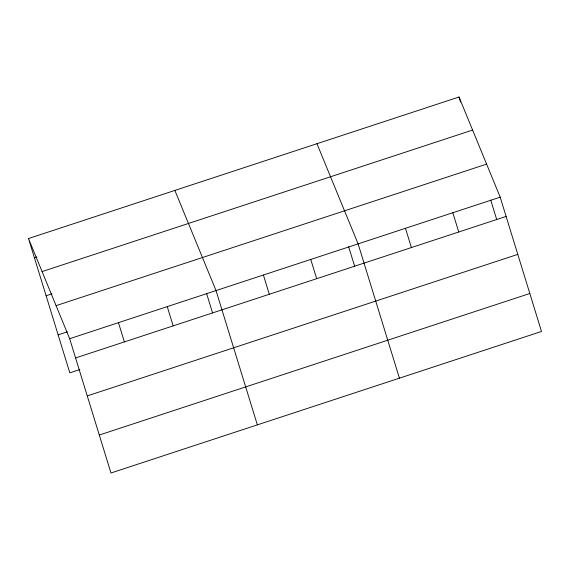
<?xml version="1.0" encoding="UTF-8"?>
<svg xmlns="http://www.w3.org/2000/svg" width="570" height="570" viewBox="0 0 570 570"><rect width="100%" height="100%" fill="white"/><g stroke="black" fill="none" stroke-linecap="round" stroke-linejoin="round"><path stroke-width="0.85" d="M28.5 238.538L459.028 97.007L500.189 197.17L541.5 331.462L110.972 472.993L69.661 338.701L28.5 238.538L69.811 372.83L79.907 369.51M34.421 257.783L36.943 256.956M42.08 271.591L472.608 130.06M46.099 295.752L51.991 293.814M56.081 305.648L486.602 164.117M58.133 334.861L67.388 331.818M69.661 338.701L500.189 197.17M75.582 357.953L506.11 216.422M87.26 395.915L517.788 254.384M99.294 435.031L529.822 293.5M316.956 143.711L358.117 243.874L399.428 378.166M174.876 190.416L216.037 290.586L257.355 424.871M459.028 97.007L460.574 102.03M490.734 200.084L496.705 219.486M452.829 212.738L458.75 231.99M405.47 228.306L411.39 247.558M348.662 246.789L354.633 266.19M310.757 259.45L316.678 278.694M263.397 275.018L269.318 294.262M206.589 293.493L212.56 312.894M167.245 306.624L173.166 325.869M118.453 322.663L124.374 341.907"/></g></svg>
